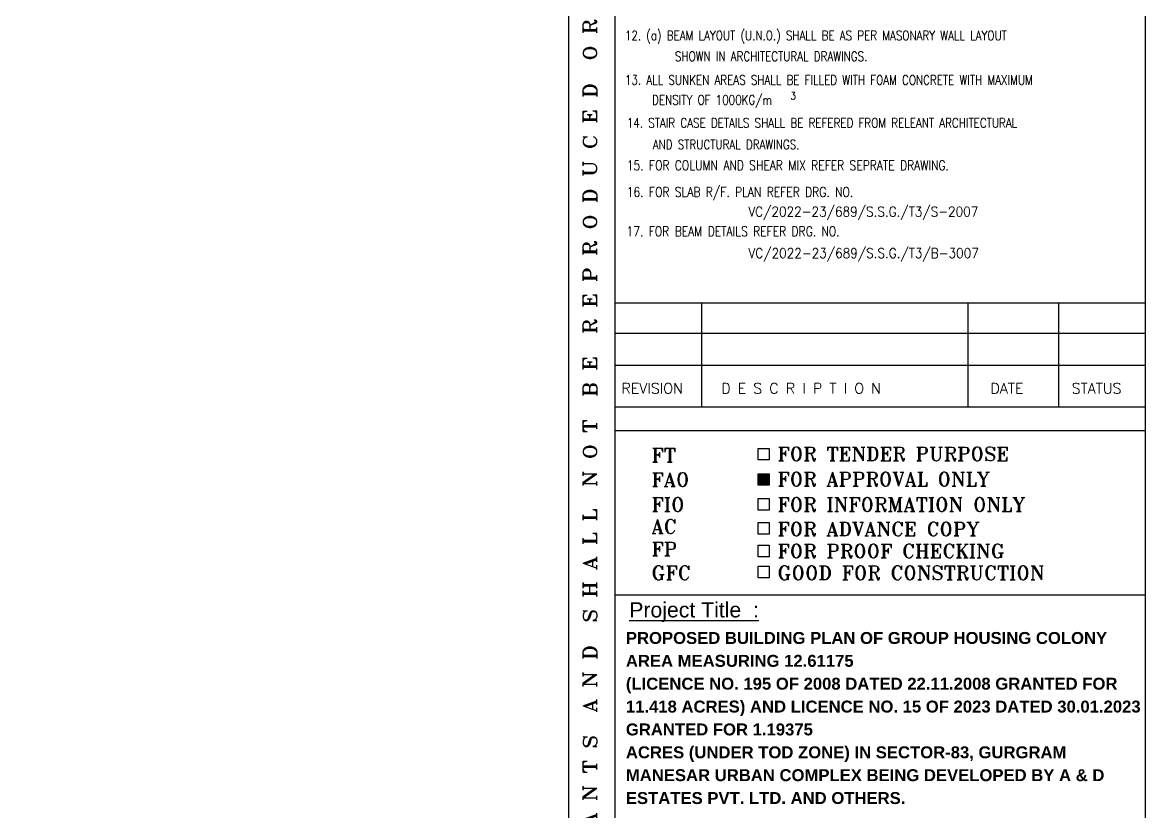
# Model space of a CAD drawing. Header units: millimetres. Extents: x 2061841 to 105821645, y -77612 to 48520811.
# Drawn here: x 105573059 to 105597401, y 48430244 to 48447342 of the extents above; entities that cross this region are included whole.
import ezdxf
from ezdxf.enums import TextEntityAlignment as Align

# ---------------------------------------------------------------- set-up
doc = ezdxf.new("R2010")
doc.units = ezdxf.units.MM
doc.header["$LTSCALE"] = 10
doc.header["$MEASUREMENT"] = 0
for name, color, linetype in [('BORDER', 5, 'Continuous'), ('Format-Title Text', 3, 'Continuous'), ('Format-Title Text Detail', 7, 'Continuous'), ('LOGO', 1, 'Continuous'), ('S-OPENING', 6, 'Continuous'), ('SHEET-TEXT', 7, 'Continuous'), ('T', 2, 'Continuous')]:
    doc.layers.add(name, color=color, linetype=linetype)
doc.layers.add('TEXT', color=2, linetype='Continuous', lineweight=25)
doc.styles.add('ARCOP', font='arial.ttf', dxfattribs={"width": 0.75})
doc.styles.add('ARIAL', font='arial.ttf')
doc.styles.add('PK', font='romand.shx', dxfattribs={"width": 0.7, "height": 225})
doc.styles.add('RD', font='romand.shx', dxfattribs={"width": 0.9, "height": 225})
doc.styles.add('RT', font='romant.shx', dxfattribs={"height": 250})

# ---------------------------------------------------------------- blocks, each defined once
blk = doc.blocks.new('TOWER-A TYPICAL FLOOR FRAMING PLAN N')
at = {"layer": 'LOGO'}
blk.add_hatch(color=2, dxfattribs=at).paths.add_polyline_path([(102826001.8, 48535327.6), (102826244.7, 48535327.6), (102826244.7, 48535578.8), (102826001.8, 48535578.8), (102826001.8, 48535327.6)])
at = {"layer": 'BORDER'}
for p, q in [((102821901.1, 48502974.5, 101.1), (102821901.1, 48562374.5, 101.1)), ((102834400.7, 48539274.3, 101.1), (102822900.4, 48539274.3, 101.1)), ((102822900.8, 48537026.6, 101.1), (102834400.8, 48537026.6, 101.1)), ((102834400.8, 48536505.1, 101.1), (102822900.8, 48536505.1, 101.1)), ((102834400.8, 48536505.1, 101.1), (102822900.8, 48536505.1, 101.1)), ((102822901.1, 48532955.9, 101.1), (102834401.1, 48532955.9, 101.1))]:
    blk.add_line(p, q, dxfattribs=at)
at = {"layer": 'BORDER', "color": 5}
blk.add_line((102822901.1, 48562374.5, 101.1), (102822901.1, 48502974.5, 101.1), dxfattribs=at)
at = {"layer": 'BORDER', "color": 4}
for p, q in [((102824775.3, 48539274.3, 101.1), (102824775.3, 48537026.6, 101.1)), ((102830547.8, 48539274.3, 101.1), (102830547.8, 48537026.6, 101.1)), ((102832511.8, 48539274.3, 101.1), (102832511.8, 48537026.6, 101.1)), ((102834400.7, 48538617, 101.1), (102822900.4, 48538617, 101.1)), ((102822900.8, 48537933.1, 101.1), (102834400.8, 48537933.1, 101.1)), ((102822900.8, 48537933.1, 101.1), (102834400.8, 48537933.1, 101.1)), ((102822900.8, 48537026.6, 101.1), (102834400.8, 48537026.6, 101.1))]:
    blk.add_line(p, q, dxfattribs=at)
at = {"layer": 'BORDER', "elevation": 101.1}
blk.add_lwpolyline([(102750300.6, 48502974.5), (102834400.6, 48502974.5), (102834400.6, 48562374.5), (102750300.6, 48562374.5)], close=True, dxfattribs=at)
at = {"layer": 'LOGO', "color": 2, "elevation": 101.1}
for points in [[(102826001.7, 48536127.8), (102826244.7, 48536127.8), (102826244.7, 48535876.5), (102826001.7, 48535876.5)], [(102826001.8, 48536127.8), (102826244.7, 48536127.8), (102826244.7, 48535876.6), (102826001.8, 48535876.6)], [(102826001.7, 48535578.8), (102826244.7, 48535578.8), (102826244.7, 48535327.5), (102826001.7, 48535327.5)], [(102826001.8, 48535578.8), (102826244.7, 48535578.8), (102826244.7, 48535327.5), (102826001.8, 48535327.5)], [(102826001.7, 48535042.8), (102826244.7, 48535042.8), (102826244.7, 48534791.5), (102826001.7, 48534791.5)], [(102826001.8, 48535042.8), (102826244.7, 48535042.8), (102826244.7, 48534791.5), (102826001.8, 48534791.5)], [(102826001.7, 48534521), (102826244.7, 48534521), (102826244.7, 48534269.7), (102826001.7, 48534269.7)], [(102826001.8, 48534521), (102826244.7, 48534521), (102826244.7, 48534269.7), (102826001.8, 48534269.7)], [(102826001.7, 48534031), (102826244.7, 48534031), (102826244.7, 48533779.7), (102826001.7, 48533779.7)], [(102826001.8, 48534031), (102826244.7, 48534031), (102826244.7, 48533779.7), (102826001.8, 48533779.7)], [(102826001.7, 48533573.9), (102826244.7, 48533573.9), (102826244.7, 48533322.7), (102826001.7, 48533322.7)], [(102826001.8, 48533574), (102826244.7, 48533574), (102826244.7, 48533322.7), (102826001.8, 48533322.7)]]:
    blk.add_lwpolyline(points, close=True, dxfattribs=at)
at = {"layer": 'Format-Title Text', "color": 3, "insert": (102823210.6, 48532794.4, 101.1), "char_height": 329.183, "width": 2811.08, "attachment_point": 1, "style": 'ARCOP'}
blk.add_mtext('{\\W1;\\LProject Title  :}', dxfattribs=at)
blk.add_mtext('{\\W1;\\LProject Title  :}', dxfattribs=at)
at = {"layer": 'Format-Title Text Detail', "insert": (102823137.6, 48532148.9, 101.1), "char_height": 258.4873, "width": 11211.461, "attachment_point": 1, "style": 'ARIAL'}
blk.add_mtext('\\pxsm1.15;{\\fArial|b1|i0|c0|p34;PROPOSED BUILDING PLAN OF GROUP HOUSING COLONY AREA MEASURING 12.61175^J(LICENCE NO. 195 OF 2008 DATED 22.11.2008 GRANTED FOR 11.418 ACRES) AND LICENCE NO. 15 OF 2023 DATED 30.01.2023 GRANTED FOR 1.19375^JACRES (UNDER TOD ZONE) IN SECTOR-83, GURGRAM MANESAR URBAN COMPLEX BEING DEVELOPED BY A & D ESTATES PVT. LTD. AND OTHERS.}', dxfattribs=at)
at = {"layer": 'LOGO', "color": 2, "style": 'RT', "width": 1.03}
for s, height, p in [('FT', 300, (102823692.2, 48535830.4, 101.1)), ('FT', 300, (102823692.2, 48535830.4, 101.1)), ('FOR TENDER PURPOSE', 299.999, (102826423.2, 48535857.8, 101.1)), ('FOR TENDER PURPOSE', 299.999, (102826423.2, 48535857.8, 101.1)), ('FAO  ', 300, (102823692.2, 48535301.6, 101.1)), ('FAO  ', 300, (102823692.2, 48535301.6, 101.1)), ('FOR APPROVAL ONLY', 299.999, (102826423.2, 48535311.2, 101.1)), ('FOR APPROVAL ONLY', 299.999, (102826423.2, 48535311.2, 101.1)), ('FIO  ', 300, (102823692.2, 48534761.2, 101.1)), ('FIO  ', 300, (102823692.2, 48534761.1, 101.1)), ('FOR INFORMATION ONLY', 299.999, (102826423.2, 48534761.2, 101.1)), ('FOR INFORMATION ONLY', 299.999, (102826423.2, 48534761.1, 101.1)), ('AC ', 300, (102823692.2, 48534283.3, 101.1)), ('AC ', 300, (102823692.2, 48534283.3, 101.1)), ('FOR ADVANCE COPY', 299.999, (102826423.2, 48534230.1, 101.1)), ('FOR ADVANCE COPY', 299.999, (102826423.2, 48534230, 101.1)), ('FP  ', 300, (102823692.2, 48533796, 101.1)), ('FP  ', 300, (102823692.2, 48533796, 101.1)), ('FOR PROOF CHECKING', 299.999, (102826423.2, 48533753.7, 101.1)), ('FOR PROOF CHECKING', 299.999, (102826423.2, 48533753.7, 101.1)), ('GFC', 300, (102823692.2, 48533282.5, 101.1)), ('GFC', 300, (102823692.2, 48533282.5, 101.1)), ('GOOD FOR CONSTRUCTION', 299.999, (102826423.2, 48533282.5, 101.1)), ('GOOD FOR CONSTRUCTION', 299.999, (102826423.2, 48533282.5, 101.1))]:
    blk.add_text(s, height=height, dxfattribs=at).set_placement(p)
at = {"layer": 'SHEET-TEXT', "color": 1, "style": 'RT', "width": 0.9}
for s, p in [('VC/2022-23/689/S.S.G./T3/S-2007', (102825792.6, 48541153.1, 115.3)), ('VC/2022-23/689/S.S.G./T3/B-3007', (102825795.7, 48540251.9, 101.1))]:
    blk.add_text(s, height=212.5, dxfattribs=at).set_placement(p)
at = {"layer": 'T', "style": 'RD', "width": 0.8}
for s, height, p in [('12. (a) BEAM LAYOUT (U.N.O.) SHALL BE AS PER MASONARY WALL LAYOUT ', 205.126, (102823117.2, 48544973.3, 113.7)), ('SHOWN IN ARCHITECTURAL DRAWINGS.', 205.126, (102824200.6, 48544520.2, 113.7)), ('13. ALL SUNKEN AREAS SHALL BE FILLED WITH FOAM CONCRETE WITH MAXIMUM ', 205.126, (102823117.2, 48544008, 113.7)), ('DENSITY OF 1000KG/m', 205.126, (102823705.8, 48543575.8, 113.7)), ('3', 164.1, (102826708.4, 48543686.1, 113.7)), ('14. STAIR CASE DETAILS SHALL BE REFERED FROM RELEANT ARCHITECTURAL', 205.126, (102823158.3, 48543077.7, 113.7)), ('AND STRUCTURAL DRAWINGS.', 205.126, (102823721, 48542609.7, 113.7)), ('15. FOR COLUMN AND SHEAR MIX REFER SEPRATE DRAWING. ', 212.829, (102823155.8, 48542154.3, 101.1)), ('16. FOR SLAB R/F. PLAN REFER DRG. NO. ', 212.829, (102823155.8, 48541577.2, 101.1)), ('17. FOR BEAM DETAILS REFER DRG. NO.  ', 212.829, (102823152.4, 48540725.4, 101.1))]:
    blk.add_text(s, height=height, dxfattribs=at).set_placement(p)
at = {"layer": 'TEXT', "color": 1, "style": 'RT', "width": 0.939798}
blk.add_text('T H I S   D R A W I N G   I S   P R O P E R T Y   O F   V I N T E C H   C O N S U L T A N T S  A N D  S H A L L  N O T  B E  R E P R O D U C E D  O R  U S E D  W I T H O U T  W R I T T E N  P E R M I S S I O N.', height=299.999, rotation=90, dxfattribs=at).set_placement((102822510.3, 48503095.8, 101.1), (102822510.3, 48561927, 101.1), align=Align.FIT)
at = {"layer": 'TEXT', "color": 2, "style": 'PK'}
for s, height, p in [('REVISION', 225, (102823042.2, 48537317, 101.1)), ('REVISION', 225, (102823042.2, 48537317, 101.1)), ('D E S C R I P T I O N', 224.999, (102825205.2, 48537317, 101.1)), ('D E S C R I P T I O N', 224.999, (102825205.2, 48537317, 101.1)), ('DATE', 225, (102831039.3, 48537317, 101.1)), ('DATE', 225, (102831039.3, 48537317, 101.1)), ('STATUS', 225, (102832800.3, 48537317, 101.1)), ('STATUS', 225, (102832800.3, 48537317, 101.1))]:
    blk.add_text(s, height=height, dxfattribs=at).set_placement(p)

msp = doc.modelspace()

# ---------------------------------------------------------------- block references
at = {"layer": 'S-OPENING'}
msp.add_blockref('TOWER-A TYPICAL FLOOR FRAMING PLAN N', (2763000.3, -98014.7), dxfattribs=at)

doc.saveas('drawing.dxf')
